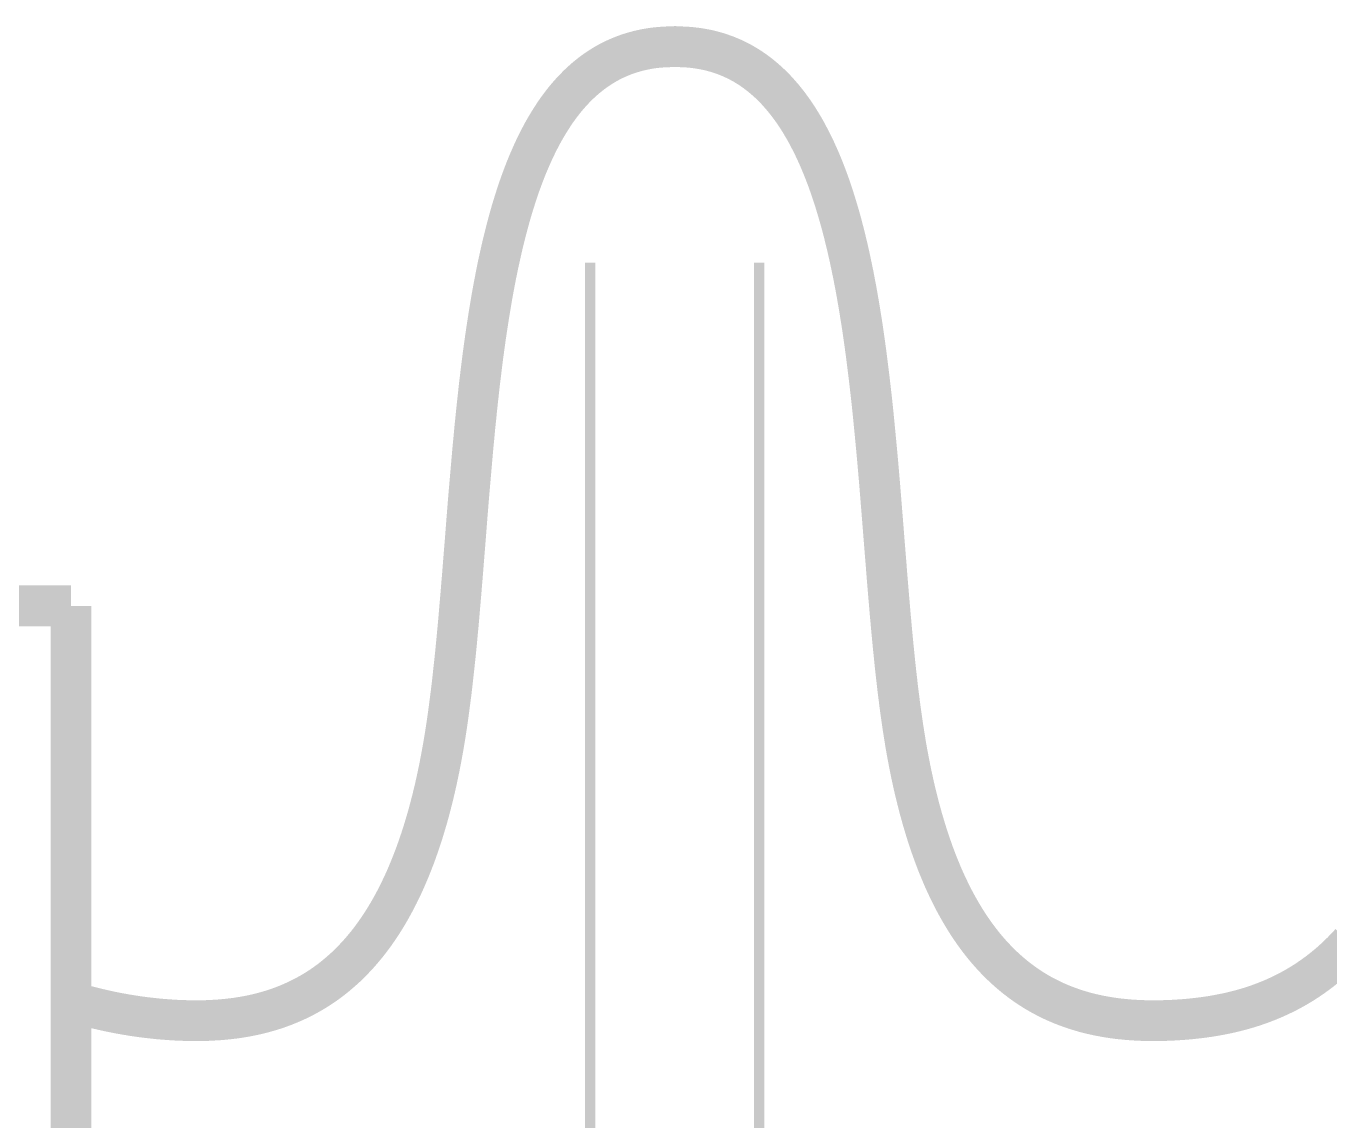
# Model space of a CAD drawing. Header units: inches. Extents: x 0 to 1068, y -53 to 297.
# Drawn here: x 91.34 to 113.72, y 206.09 to 224.9 of the extents above; entities that cross this region are included whole.
import ezdxf

# ---------------------------------------------------------------- set-up
doc = ezdxf.new("R2010")
doc.units = ezdxf.units.IN
doc.header["$MEASUREMENT"] = 0
doc.layers.add('ZAWIESIE 2D', color=250, linetype='Continuous')

msp = doc.modelspace()

# ---------------------------------------------------------------- linework, layer by layer
at = {"layer": 'ZAWIESIE 2D', "lineweight": 18}
msp.add_lwpolyline([(114.078, 209.15, 0.7, 0.7, 0), (114.041, 209.109, 0.7, 0.7, 0), (114.004, 209.07, 0.7, 0.7, 0), (113.967, 209.031, 0.7, 0.7, 0), (113.929, 208.992, 0.7, 0.7, 0), (113.891, 208.955, 0.7, 0.7, 0), (113.853, 208.918, 0.7, 0.7, 0), (113.815, 208.882, 0.7, 0.7, 0), (113.776, 208.847, 0.7, 0.7, 0), (113.738, 208.813, 0.7, 0.7, 0), (113.699, 208.779, 0.7, 0.7, 0), (113.659, 208.746, 0.7, 0.7, 0), (113.62, 208.714, 0.7, 0.7, 0), (113.58, 208.682, 0.7, 0.7, 0), (113.54, 208.651, 0.7, 0.7, 0), (113.5, 208.621, 0.7, 0.7, 0), (113.46, 208.592, 0.7, 0.7, 0), (113.42, 208.563, 0.7, 0.7, 0), (113.379, 208.535, 0.7, 0.7, 0), (113.338, 208.507, 0.7, 0.7, 0), (113.297, 208.48, 0.7, 0.7, 0), (113.256, 208.454, 0.7, 0.7, 0), (113.215, 208.429, 0.7, 0.7, 0), (113.173, 208.404, 0.7, 0.7, 0), (113.131, 208.379, 0.7, 0.7, 0), (113.09, 208.356, 0.7, 0.7, 0), (113.048, 208.333, 0.7, 0.7, 0), (113.005, 208.31, 0.7, 0.7, 0), (112.963, 208.289, 0.7, 0.7, 0), (112.92, 208.267, 0.7, 0.7, 0), (112.878, 208.247, 0.7, 0.7, 0), (112.835, 208.227, 0.7, 0.7, 0), (112.792, 208.207, 0.7, 0.7, 0), (112.749, 208.188, 0.7, 0.7, 0), (112.706, 208.17, 0.7, 0.7, 0), (112.662, 208.152, 0.7, 0.7, 0), (112.619, 208.135, 0.7, 0.7, 0), (112.575, 208.118, 0.7, 0.7, 0), (112.532, 208.102, 0.7, 0.7, 0), (112.488, 208.086, 0.7, 0.7, 0), (112.444, 208.071, 0.7, 0.7, 0), (112.4, 208.056, 0.7, 0.7, 0), (112.355, 208.042, 0.7, 0.7, 0), (112.311, 208.028, 0.7, 0.7, 0), (112.267, 208.015, 0.7, 0.7, 0), (112.222, 208.003, 0.7, 0.7, 0), (112.178, 207.99, 0.7, 0.7, 0), (112.133, 207.979, 0.7, 0.7, 0), (112.088, 207.967, 0.7, 0.7, 0), (112.043, 207.957, 0.7, 0.7, 0), (111.999, 207.946, 0.7, 0.7, 0), (111.954, 207.936, 0.7, 0.7, 0), (111.908, 207.927, 0.7, 0.7, 0), (111.863, 207.918, 0.7, 0.7, 0), (111.818, 207.909, 0.7, 0.7, 0), (111.773, 207.901, 0.7, 0.7, 0), (111.728, 207.893, 0.7, 0.7, 0), (111.682, 207.885, 0.7, 0.7, 0), (111.637, 207.878, 0.7, 0.7, 0), (111.591, 207.872, 0.7, 0.7, 0), (111.546, 207.865, 0.7, 0.7, 0), (111.5, 207.86, 0.7, 0.7, 0), (111.455, 207.854, 0.7, 0.7, 0), (111.409, 207.849, 0.7, 0.7, 0), (111.363, 207.844, 0.7, 0.7, 0), (111.318, 207.839, 0.7, 0.7, 0), (111.272, 207.835, 0.7, 0.7, 0), (111.226, 207.831, 0.7, 0.7, 0), (111.18, 207.828, 0.7, 0.7, 0), (111.135, 207.825, 0.7, 0.7, 0), (111.043, 207.819, 0.7, 0.7, 0), (110.951, 207.815, 0.7, 0.7, 0), (110.906, 207.813, 0.7, 0.7, 0), (110.86, 207.812, 0.7, 0.7, 0), (110.814, 207.811, 0.7, 0.7, 0), (110.768, 207.81, 0.7, 0.7, 0), (110.723, 207.81, 0.7, 0.7, 0), (110.677, 207.81, 0.7, 0.7, 0), (110.631, 207.81, 0.7, 0.7, 0), (110.586, 207.811, 0.7, 0.7, 0), (110.54, 207.812, 0.7, 0.7, 0), (110.494, 207.813, 0.7, 0.7, 0), (110.449, 207.815, 0.7, 0.7, 0), (110.403, 207.817, 0.7, 0.7, 0), (110.358, 207.82, 0.7, 0.7, 0), (110.312, 207.823, 0.7, 0.7, 0), (110.267, 207.826, 0.7, 0.7, 0), (110.222, 207.83, 0.7, 0.7, 0), (110.177, 207.835, 0.7, 0.7, 0), (110.131, 207.839, 0.7, 0.7, 0), (110.086, 207.844, 0.7, 0.7, 0), (110.041, 207.85, 0.7, 0.7, 0), (109.996, 207.856, 0.7, 0.7, 0), (109.952, 207.863, 0.7, 0.7, 0), (109.907, 207.87, 0.7, 0.7, 0), (109.862, 207.877, 0.7, 0.7, 0), (109.818, 207.886, 0.7, 0.7, 0), (109.773, 207.894, 0.7, 0.7, 0), (109.729, 207.903, 0.7, 0.7, 0), (109.684, 207.913, 0.7, 0.7, 0), (109.64, 207.923, 0.7, 0.7, 0), (109.596, 207.933, 0.7, 0.7, 0), (109.552, 207.945, 0.7, 0.7, 0), (109.508, 207.956, 0.7, 0.7, 0), (109.465, 207.969, 0.7, 0.7, 0), (109.421, 207.982, 0.7, 0.7, 0), (109.377, 207.995, 0.7, 0.7, 0), (109.334, 208.009, 0.7, 0.7, 0), (109.291, 208.024, 0.7, 0.7, 0), (109.248, 208.039, 0.7, 0.7, 0), (109.205, 208.055, 0.7, 0.7, 0), (109.162, 208.071, 0.7, 0.7, 0), (109.119, 208.088, 0.7, 0.7, 0), (109.077, 208.106, 0.7, 0.7, 0), (109.035, 208.124, 0.7, 0.7, 0), (108.992, 208.143, 0.7, 0.7, 0), (108.951, 208.162, 0.7, 0.7, 0), (108.909, 208.183, 0.7, 0.7, 0), (108.867, 208.204, 0.7, 0.7, 0), (108.826, 208.225, 0.7, 0.7, 0), (108.784, 208.247, 0.7, 0.7, 0), (108.743, 208.27, 0.7, 0.7, 0), (108.702, 208.294, 0.7, 0.7, 0), (108.661, 208.318, 0.7, 0.7, 0), (108.621, 208.343, 0.7, 0.7, 0), (108.581, 208.369, 0.7, 0.7, 0), (108.54, 208.396, 0.7, 0.7, 0), (108.5, 208.423, 0.7, 0.7, 0), (108.461, 208.451, 0.7, 0.7, 0), (108.421, 208.479, 0.7, 0.7, 0), (108.382, 208.509, 0.7, 0.7, 0), (108.343, 208.539, 0.7, 0.7, 0), (108.304, 208.57, 0.7, 0.7, 0), (108.265, 208.602, 0.7, 0.7, 0), (108.227, 208.635, 0.7, 0.7, 0), (108.189, 208.668, 0.7, 0.7, 0), (108.151, 208.702, 0.7, 0.7, 0), (108.113, 208.737, 0.7, 0.7, 0), (108.076, 208.773, 0.7, 0.7, 0), (108.038, 208.81, 0.7, 0.7, 0), (108.001, 208.847, 0.7, 0.7, 0), (107.965, 208.886, 0.7, 0.7, 0), (107.928, 208.925, 0.7, 0.7, 0), (107.892, 208.965, 0.7, 0.7, 0), (107.856, 209.006, 0.7, 0.7, 0), (107.82, 209.047, 0.7, 0.7, 0), (107.785, 209.09, 0.7, 0.7, 0), (107.75, 209.134, 0.7, 0.7, 0), (107.715, 209.178, 0.7, 0.7, 0), (107.681, 209.223, 0.7, 0.7, 0), (107.646, 209.27, 0.7, 0.7, 0), (107.612, 209.317, 0.7, 0.7, 0), (107.579, 209.365, 0.7, 0.7, 0), (107.545, 209.414, 0.7, 0.7, 0), (107.512, 209.464, 0.7, 0.7, 0), (107.48, 209.515, 0.7, 0.7, 0), (107.447, 209.567, 0.7, 0.7, 0), (107.415, 209.62, 0.7, 0.7, 0), (107.383, 209.674, 0.7, 0.7, 0), (107.352, 209.728, 0.7, 0.7, 0), (107.321, 209.784, 0.7, 0.7, 0), (107.29, 209.841, 0.7, 0.7, 0), (107.259, 209.899, 0.7, 0.7, 0), (107.229, 209.958, 0.7, 0.7, 0), (107.199, 210.018, 0.7, 0.7, 0), (107.17, 210.079, 0.7, 0.7, 0), (107.141, 210.14, 0.7, 0.7, 0), (107.112, 210.203, 0.7, 0.7, 0), (107.083, 210.267, 0.7, 0.7, 0), (107.055, 210.333, 0.7, 0.7, 0), (107.028, 210.399, 0.7, 0.7, 0), (107, 210.466, 0.7, 0.7, 0), (106.973, 210.534, 0.7, 0.7, 0), (106.947, 210.604, 0.7, 0.7, 0), (106.92, 210.674, 0.7, 0.7, 0), (106.895, 210.746, 0.7, 0.7, 0), (106.869, 210.818, 0.7, 0.7, 0), (106.844, 210.892, 0.7, 0.7, 0), (106.819, 210.967, 0.7, 0.7, 0), (106.795, 211.043, 0.7, 0.7, 0), (106.771, 211.121, 0.7, 0.7, 0), (106.748, 211.199, 0.7, 0.7, 0), (106.724, 211.279, 0.7, 0.7, 0), (106.702, 211.359, 0.7, 0.7, 0), (106.691, 211.4, 0.7, 0.7, 0), (106.679, 211.441, 0.7, 0.7, 0), (106.668, 211.483, 0.7, 0.7, 0), (106.658, 211.524, 0.7, 0.7, 0), (106.647, 211.566, 0.7, 0.7, 0), (106.636, 211.609, 0.7, 0.7, 0), (106.626, 211.651, 0.7, 0.7, 0), (106.615, 211.694, 0.7, 0.7, 0), (106.605, 211.737, 0.7, 0.7, 0), (106.594, 211.781, 0.7, 0.7, 0), (106.584, 211.825, 0.7, 0.7, 0), (106.574, 211.869, 0.7, 0.7, 0), (106.564, 211.913, 0.7, 0.7, 0), (106.555, 211.958, 0.7, 0.7, 0), (106.545, 212.003, 0.7, 0.7, 0), (106.535, 212.048, 0.7, 0.7, 0), (106.526, 212.094, 0.7, 0.7, 0), (106.516, 212.14, 0.7, 0.7, 0), (106.507, 212.186, 0.7, 0.7, 0), (106.498, 212.233, 0.7, 0.7, 0), (106.489, 212.279, 0.7, 0.7, 0), (106.48, 212.327, 0.7, 0.7, 0), (106.471, 212.374, 0.7, 0.7, 0), (106.462, 212.422, 0.7, 0.7, 0), (106.454, 212.47, 0.7, 0.7, 0), (106.445, 212.519, 0.7, 0.7, 0), (106.437, 212.567, 0.7, 0.7, 0), (106.429, 212.616, 0.7, 0.7, 0), (106.421, 212.666, 0.7, 0.7, 0), (106.413, 212.716, 0.7, 0.7, 0), (106.405, 212.766, 0.7, 0.7, 0), (106.397, 212.816, 0.7, 0.7, 0), (106.389, 212.867, 0.7, 0.7, 0), (106.382, 212.918, 0.7, 0.7, 0), (106.367, 213.021, 0.7, 0.7, 0), (106.352, 213.125, 0.7, 0.7, 0), (106.338, 213.23, 0.7, 0.7, 0), (106.325, 213.336, 0.7, 0.7, 0), (106.311, 213.443, 0.7, 0.7, 0), (106.298, 213.551, 0.7, 0.7, 0), (106.286, 213.661, 0.7, 0.7, 0), (106.273, 213.771, 0.7, 0.7, 0), (106.261, 213.882, 0.7, 0.7, 0), (106.249, 213.994, 0.7, 0.7, 0), (106.238, 214.107, 0.7, 0.7, 0), (106.226, 214.221, 0.7, 0.7, 0), (106.215, 214.336, 0.7, 0.7, 0), (106.204, 214.451, 0.7, 0.7, 0), (106.193, 214.567, 0.7, 0.7, 0), (106.183, 214.684, 0.7, 0.7, 0), (106.172, 214.801, 0.7, 0.7, 0), (106.162, 214.92, 0.7, 0.7, 0), (106.152, 215.038, 0.7, 0.7, 0), (106.142, 215.158, 0.7, 0.7, 0), (106.132, 215.277, 0.7, 0.7, 0), (106.122, 215.398, 0.7, 0.7, 0), (106.112, 215.519, 0.7, 0.7, 0), (106.103, 215.64, 0.7, 0.7, 0), (106.093, 215.762, 0.7, 0.7, 0), (106.083, 215.884, 0.7, 0.7, 0), (106.073, 216.006, 0.7, 0.7, 0), (106.054, 216.252, 0.7, 0.7, 0), (106.034, 216.499, 0.7, 0.7, 0), (106.014, 216.747, 0.7, 0.7, 0), (105.994, 216.995, 0.7, 0.7, 0), (105.973, 217.243, 0.7, 0.7, 0), (105.951, 217.492, 0.7, 0.7, 0), (105.928, 217.74, 0.7, 0.7, 0), (105.904, 217.988, 0.7, 0.7, 0), (105.892, 218.111, 0.7, 0.7, 0), (105.88, 218.235, 0.7, 0.7, 0), (105.867, 218.358, 0.7, 0.7, 0), (105.854, 218.481, 0.7, 0.7, 0), (105.84, 218.603, 0.7, 0.7, 0), (105.826, 218.725, 0.7, 0.7, 0), (105.812, 218.847, 0.7, 0.7, 0), (105.797, 218.968, 0.7, 0.7, 0), (105.782, 219.089, 0.7, 0.7, 0), (105.767, 219.21, 0.7, 0.7, 0), (105.751, 219.33, 0.7, 0.7, 0), (105.735, 219.449, 0.7, 0.7, 0), (105.718, 219.568, 0.7, 0.7, 0), (105.701, 219.686, 0.7, 0.7, 0), (105.683, 219.804, 0.7, 0.7, 0), (105.664, 219.92, 0.7, 0.7, 0), (105.646, 220.037, 0.7, 0.7, 0), (105.626, 220.152, 0.7, 0.7, 0), (105.606, 220.267, 0.7, 0.7, 0), (105.586, 220.381, 0.7, 0.7, 0), (105.564, 220.494, 0.7, 0.7, 0), (105.543, 220.606, 0.7, 0.7, 0), (105.52, 220.717, 0.7, 0.7, 0), (105.497, 220.827, 0.7, 0.7, 0), (105.474, 220.937, 0.7, 0.7, 0), (105.449, 221.045, 0.7, 0.7, 0), (105.437, 221.099, 0.7, 0.7, 0), (105.424, 221.153, 0.7, 0.7, 0), (105.411, 221.206, 0.7, 0.7, 0), (105.398, 221.259, 0.7, 0.7, 0), (105.385, 221.312, 0.7, 0.7, 0), (105.372, 221.364, 0.7, 0.7, 0), (105.358, 221.416, 0.7, 0.7, 0), (105.345, 221.468, 0.7, 0.7, 0), (105.331, 221.52, 0.7, 0.7, 0), (105.317, 221.571, 0.7, 0.7, 0), (105.302, 221.622, 0.7, 0.7, 0), (105.288, 221.673, 0.7, 0.7, 0), (105.273, 221.723, 0.7, 0.7, 0), (105.258, 221.773, 0.7, 0.7, 0), (105.243, 221.823, 0.7, 0.7, 0), (105.228, 221.873, 0.7, 0.7, 0), (105.212, 221.922, 0.7, 0.7, 0), (105.197, 221.971, 0.7, 0.7, 0), (105.181, 222.019, 0.7, 0.7, 0), (105.165, 222.067, 0.7, 0.7, 0), (105.148, 222.115, 0.7, 0.7, 0), (105.132, 222.163, 0.7, 0.7, 0), (105.115, 222.21, 0.7, 0.7, 0), (105.098, 222.257, 0.7, 0.7, 0), (105.081, 222.303, 0.7, 0.7, 0), (105.063, 222.349, 0.7, 0.7, 0), (105.046, 222.395, 0.7, 0.7, 0), (105.028, 222.44, 0.7, 0.7, 0), (105.01, 222.485, 0.7, 0.7, 0), (104.991, 222.53, 0.7, 0.7, 0), (104.973, 222.574, 0.7, 0.7, 0), (104.954, 222.618, 0.7, 0.7, 0), (104.935, 222.662, 0.7, 0.7, 0), (104.915, 222.705, 0.7, 0.7, 0), (104.896, 222.748, 0.7, 0.7, 0), (104.876, 222.79, 0.7, 0.7, 0), (104.856, 222.832, 0.7, 0.7, 0), (104.836, 222.873, 0.7, 0.7, 0), (104.815, 222.914, 0.7, 0.7, 0), (104.794, 222.955, 0.7, 0.7, 0), (104.773, 222.995, 0.7, 0.7, 0), (104.752, 223.035, 0.7, 0.7, 0), (104.731, 223.075, 0.7, 0.7, 0), (104.709, 223.114, 0.7, 0.7, 0), (104.687, 223.152, 0.7, 0.7, 0), (104.664, 223.19, 0.7, 0.7, 0), (104.642, 223.228, 0.7, 0.7, 0), (104.619, 223.265, 0.7, 0.7, 0), (104.596, 223.302, 0.7, 0.7, 0), (104.572, 223.338, 0.7, 0.7, 0), (104.549, 223.374, 0.7, 0.7, 0), (104.525, 223.41, 0.7, 0.7, 0), (104.5, 223.445, 0.7, 0.7, 0), (104.476, 223.479, 0.7, 0.7, 0), (104.451, 223.513, 0.7, 0.7, 0), (104.426, 223.547, 0.7, 0.7, 0), (104.401, 223.58, 0.7, 0.7, 0), (104.375, 223.612, 0.7, 0.7, 0), (104.349, 223.645, 0.7, 0.7, 0), (104.323, 223.676, 0.7, 0.7, 0), (104.296, 223.707, 0.7, 0.7, 0), (104.269, 223.738, 0.7, 0.7, 0), (104.242, 223.768, 0.7, 0.7, 0), (104.215, 223.798, 0.7, 0.7, 0), (104.187, 223.827, 0.7, 0.7, 0), (104.159, 223.855, 0.7, 0.7, 0), (104.131, 223.883, 0.7, 0.7, 0), (104.102, 223.911, 0.7, 0.7, 0), (104.073, 223.938, 0.7, 0.7, 0), (104.044, 223.964, 0.7, 0.7, 0), (104.014, 223.99, 0.7, 0.7, 0), (103.984, 224.015, 0.7, 0.7, 0), (103.954, 224.04, 0.7, 0.7, 0), (103.923, 224.065, 0.7, 0.7, 0), (103.892, 224.088, 0.7, 0.7, 0), (103.861, 224.112, 0.7, 0.7, 0), (103.83, 224.134, 0.7, 0.7, 0), (103.798, 224.156, 0.7, 0.7, 0), (103.766, 224.178, 0.7, 0.7, 0), (103.733, 224.199, 0.7, 0.7, 0), (103.7, 224.219, 0.7, 0.7, 0), (103.667, 224.239, 0.7, 0.7, 0), (103.634, 224.258, 0.7, 0.7, 0), (103.6, 224.276, 0.7, 0.7, 0), (103.566, 224.294, 0.7, 0.7, 0), (103.531, 224.312, 0.7, 0.7, 0), (103.496, 224.328, 0.7, 0.7, 0), (103.461, 224.345, 0.7, 0.7, 0), (103.425, 224.36, 0.7, 0.7, 0), (103.389, 224.375, 0.7, 0.7, 0), (103.353, 224.39, 0.7, 0.7, 0), (103.316, 224.403, 0.7, 0.7, 0), (103.279, 224.416, 0.7, 0.7, 0), (103.242, 224.429, 0.7, 0.7, 0), (103.204, 224.441, 0.7, 0.7, 0), (103.166, 224.452, 0.7, 0.7, 0), (103.128, 224.462, 0.7, 0.7, 0), (103.089, 224.472, 0.7, 0.7, 0), (103.05, 224.482, 0.7, 0.7, 0), (103.01, 224.49, 0.7, 0.7, 0), (102.97, 224.498, 0.7, 0.7, 0), (102.93, 224.505, 0.7, 0.7, 0), (102.889, 224.512, 0.7, 0.7, 0), (102.848, 224.518, 0.7, 0.7, 0), (102.806, 224.523, 0.7, 0.7, 0), (102.765, 224.528, 0.7, 0.7, 0), (102.722, 224.532, 0.7, 0.7, 0), (102.68, 224.535, 0.7, 0.7, 0), (102.637, 224.538, 0.7, 0.7, 0), (102.593, 224.539, 0.7, 0.7, 0), (102.549, 224.541, 0.7, 0.7, 0), (102.481, 224.545, 0.7, 0.7, 0), (102.389, 224.54, 0.7, 0.7, 0), (102.339, 224.539, 0.7, 0.7, 0), (102.289, 224.536, 0.7, 0.7, 0), (102.239, 224.533, 0.7, 0.7, 0), (102.191, 224.529, 0.7, 0.7, 0), (102.142, 224.524, 0.7, 0.7, 0), (102.094, 224.518, 0.7, 0.7, 0), (102.047, 224.511, 0.7, 0.7, 0), (102, 224.503, 0.7, 0.7, 0), (101.954, 224.494, 0.7, 0.7, 0), (101.908, 224.484, 0.7, 0.7, 0), (101.863, 224.474, 0.7, 0.7, 0), (101.818, 224.462, 0.7, 0.7, 0), (101.774, 224.45, 0.7, 0.7, 0), (101.73, 224.437, 0.7, 0.7, 0), (101.686, 224.423, 0.7, 0.7, 0), (101.644, 224.408, 0.7, 0.7, 0), (101.601, 224.393, 0.7, 0.7, 0), (101.559, 224.376, 0.7, 0.7, 0), (101.518, 224.359, 0.7, 0.7, 0), (101.477, 224.341, 0.7, 0.7, 0), (101.436, 224.322, 0.7, 0.7, 0), (101.396, 224.303, 0.7, 0.7, 0), (101.356, 224.282, 0.7, 0.7, 0), (101.317, 224.261, 0.7, 0.7, 0), (101.279, 224.239, 0.7, 0.7, 0), (101.24, 224.216, 0.7, 0.7, 0), (101.203, 224.192, 0.7, 0.7, 0), (101.165, 224.168, 0.7, 0.7, 0), (101.128, 224.143, 0.7, 0.7, 0), (101.092, 224.117, 0.7, 0.7, 0), (101.056, 224.091, 0.7, 0.7, 0), (101.02, 224.063, 0.7, 0.7, 0), (100.985, 224.035, 0.7, 0.7, 0), (100.95, 224.006, 0.7, 0.7, 0), (100.916, 223.977, 0.7, 0.7, 0), (100.882, 223.946, 0.7, 0.7, 0), (100.848, 223.915, 0.7, 0.7, 0), (100.815, 223.884, 0.7, 0.7, 0), (100.783, 223.851, 0.7, 0.7, 0), (100.75, 223.818, 0.7, 0.7, 0), (100.719, 223.785, 0.7, 0.7, 0), (100.687, 223.75, 0.7, 0.7, 0), (100.656, 223.715, 0.7, 0.7, 0), (100.625, 223.679, 0.7, 0.7, 0), (100.595, 223.643, 0.7, 0.7, 0), (100.565, 223.606, 0.7, 0.7, 0), (100.536, 223.568, 0.7, 0.7, 0), (100.507, 223.53, 0.7, 0.7, 0), (100.478, 223.491, 0.7, 0.7, 0), (100.449, 223.451, 0.7, 0.7, 0), (100.421, 223.411, 0.7, 0.7, 0), (100.394, 223.37, 0.7, 0.7, 0), (100.367, 223.328, 0.7, 0.7, 0), (100.34, 223.286, 0.7, 0.7, 0), (100.313, 223.243, 0.7, 0.7, 0), (100.287, 223.2, 0.7, 0.7, 0), (100.261, 223.156, 0.7, 0.7, 0), (100.236, 223.112, 0.7, 0.7, 0), (100.21, 223.067, 0.7, 0.7, 0), (100.186, 223.021, 0.7, 0.7, 0), (100.161, 222.975, 0.7, 0.7, 0), (100.137, 222.928, 0.7, 0.7, 0), (100.113, 222.881, 0.7, 0.7, 0), (100.09, 222.833, 0.7, 0.7, 0), (100.067, 222.785, 0.7, 0.7, 0), (100.044, 222.736, 0.7, 0.7, 0), (100.022, 222.686, 0.7, 0.7, 0), (100, 222.637, 0.7, 0.7, 0), (99.978, 222.586, 0.7, 0.7, 0), (99.956, 222.535, 0.7, 0.7, 0), (99.935, 222.484, 0.7, 0.7, 0), (99.914, 222.432, 0.7, 0.7, 0), (99.894, 222.379, 0.7, 0.7, 0), (99.873, 222.326, 0.7, 0.7, 0), (99.853, 222.273, 0.7, 0.7, 0), (99.834, 222.219, 0.7, 0.7, 0), (99.814, 222.165, 0.7, 0.7, 0), (99.795, 222.11, 0.7, 0.7, 0), (99.776, 222.055, 0.7, 0.7, 0), (99.758, 221.999, 0.7, 0.7, 0), (99.74, 221.943, 0.7, 0.7, 0), (99.722, 221.886, 0.7, 0.7, 0), (99.704, 221.829, 0.7, 0.7, 0), (99.687, 221.772, 0.7, 0.7, 0), (99.669, 221.714, 0.7, 0.7, 0), (99.653, 221.656, 0.7, 0.7, 0), (99.636, 221.597, 0.7, 0.7, 0), (99.62, 221.538, 0.7, 0.7, 0), (99.604, 221.478, 0.7, 0.7, 0), (99.588, 221.419, 0.7, 0.7, 0), (99.572, 221.358, 0.7, 0.7, 0), (99.557, 221.298, 0.7, 0.7, 0), (99.542, 221.237, 0.7, 0.7, 0), (99.527, 221.176, 0.7, 0.7, 0), (99.512, 221.114, 0.7, 0.7, 0), (99.498, 221.052, 0.7, 0.7, 0), (99.484, 220.99, 0.7, 0.7, 0), (99.47, 220.927, 0.7, 0.7, 0), (99.456, 220.864, 0.7, 0.7, 0), (99.442, 220.801, 0.7, 0.7, 0), (99.429, 220.737, 0.7, 0.7, 0), (99.416, 220.673, 0.7, 0.7, 0), (99.403, 220.609, 0.7, 0.7, 0), (99.391, 220.544, 0.7, 0.7, 0), (99.378, 220.479, 0.7, 0.7, 0), (99.366, 220.414, 0.7, 0.7, 0), (99.354, 220.349, 0.7, 0.7, 0), (99.342, 220.283, 0.7, 0.7, 0), (99.33, 220.217, 0.7, 0.7, 0), (99.319, 220.151, 0.7, 0.7, 0), (99.308, 220.084, 0.7, 0.7, 0), (99.286, 219.951, 0.7, 0.7, 0), (99.265, 219.816, 0.7, 0.7, 0), (99.244, 219.68, 0.7, 0.7, 0), (99.224, 219.544, 0.7, 0.7, 0), (99.205, 219.407, 0.7, 0.7, 0), (99.186, 219.269, 0.7, 0.7, 0), (99.168, 219.13, 0.7, 0.7, 0), (99.151, 218.991, 0.7, 0.7, 0), (99.134, 218.851, 0.7, 0.7, 0), (99.117, 218.711, 0.7, 0.7, 0), (99.102, 218.57, 0.7, 0.7, 0), (99.086, 218.428, 0.7, 0.7, 0), (99.071, 218.286, 0.7, 0.7, 0), (99.057, 218.144, 0.7, 0.7, 0), (99.042, 218.002, 0.7, 0.7, 0), (99.029, 217.859, 0.7, 0.7, 0), (99.015, 217.716, 0.7, 0.7, 0), (99.002, 217.573, 0.7, 0.7, 0), (98.977, 217.286, 0.7, 0.7, 0), (98.952, 217, 0.7, 0.7, 0), (98.928, 216.714, 0.7, 0.7, 0), (98.905, 216.428, 0.7, 0.7, 0), (98.894, 216.286, 0.7, 0.7, 0), (98.883, 216.144, 0.7, 0.7, 0), (98.872, 216.002, 0.7, 0.7, 0), (98.86, 215.861, 0.7, 0.7, 0), (98.849, 215.72, 0.7, 0.7, 0), (98.838, 215.58, 0.7, 0.7, 0), (98.827, 215.44, 0.7, 0.7, 0), (98.815, 215.301, 0.7, 0.7, 0), (98.804, 215.163, 0.7, 0.7, 0), (98.792, 215.025, 0.7, 0.7, 0), (98.78, 214.889, 0.7, 0.7, 0), (98.769, 214.753, 0.7, 0.7, 0), (98.757, 214.617, 0.7, 0.7, 0), (98.744, 214.483, 0.7, 0.7, 0), (98.732, 214.35, 0.7, 0.7, 0), (98.719, 214.218, 0.7, 0.7, 0), (98.706, 214.087, 0.7, 0.7, 0), (98.692, 213.957, 0.7, 0.7, 0), (98.678, 213.828, 0.7, 0.7, 0), (98.671, 213.764, 0.7, 0.7, 0), (98.664, 213.7, 0.7, 0.7, 0), (98.657, 213.637, 0.7, 0.7, 0), (98.65, 213.574, 0.7, 0.7, 0), (98.642, 213.511, 0.7, 0.7, 0), (98.635, 213.449, 0.7, 0.7, 0), (98.627, 213.387, 0.7, 0.7, 0), (98.619, 213.325, 0.7, 0.7, 0), (98.611, 213.264, 0.7, 0.7, 0), (98.603, 213.203, 0.7, 0.7, 0), (98.595, 213.142, 0.7, 0.7, 0), (98.587, 213.082, 0.7, 0.7, 0), (98.579, 213.022, 0.7, 0.7, 0), (98.57, 212.963, 0.7, 0.7, 0), (98.562, 212.904, 0.7, 0.7, 0), (98.553, 212.845, 0.7, 0.7, 0), (98.544, 212.787, 0.7, 0.7, 0), (98.535, 212.729, 0.7, 0.7, 0), (98.526, 212.671, 0.7, 0.7, 0), (98.516, 212.614, 0.7, 0.7, 0), (98.507, 212.558, 0.7, 0.7, 0), (98.497, 212.502, 0.7, 0.7, 0), (98.487, 212.446, 0.7, 0.7, 0), (98.477, 212.391, 0.7, 0.7, 0), (98.467, 212.336, 0.7, 0.7, 0), (98.457, 212.281, 0.7, 0.7, 0), (98.446, 212.227, 0.7, 0.7, 0), (98.436, 212.173, 0.7, 0.7, 0), (98.425, 212.12, 0.7, 0.7, 0), (98.414, 212.067, 0.7, 0.7, 0), (98.403, 212.015, 0.7, 0.7, 0), (98.392, 211.963, 0.7, 0.7, 0), (98.381, 211.911, 0.7, 0.7, 0), (98.369, 211.86, 0.7, 0.7, 0), (98.358, 211.809, 0.7, 0.7, 0), (98.346, 211.759, 0.7, 0.7, 0), (98.334, 211.709, 0.7, 0.7, 0), (98.322, 211.66, 0.7, 0.7, 0), (98.31, 211.61, 0.7, 0.7, 0), (98.297, 211.562, 0.7, 0.7, 0), (98.285, 211.513, 0.7, 0.7, 0), (98.272, 211.465, 0.7, 0.7, 0), (98.26, 211.418, 0.7, 0.7, 0), (98.247, 211.37, 0.7, 0.7, 0), (98.234, 211.324, 0.7, 0.7, 0), (98.221, 211.277, 0.7, 0.7, 0), (98.207, 211.231, 0.7, 0.7, 0), (98.194, 211.186, 0.7, 0.7, 0), (98.18, 211.14, 0.7, 0.7, 0), (98.167, 211.096, 0.7, 0.7, 0), (98.153, 211.051, 0.7, 0.7, 0), (98.139, 211.007, 0.7, 0.7, 0), (98.125, 210.963, 0.7, 0.7, 0), (98.111, 210.92, 0.7, 0.7, 0), (98.096, 210.877, 0.7, 0.7, 0), (98.082, 210.834, 0.7, 0.7, 0), (98.067, 210.792, 0.7, 0.7, 0), (98.052, 210.75, 0.7, 0.7, 0), (98.038, 210.709, 0.7, 0.7, 0), (98.023, 210.668, 0.7, 0.7, 0), (98.008, 210.627, 0.7, 0.7, 0), (97.992, 210.587, 0.7, 0.7, 0), (97.977, 210.547, 0.7, 0.7, 0), (97.961, 210.507, 0.7, 0.7, 0), (97.946, 210.468, 0.7, 0.7, 0), (97.93, 210.429, 0.7, 0.7, 0), (97.914, 210.39, 0.7, 0.7, 0), (97.898, 210.352, 0.7, 0.7, 0), (97.882, 210.314, 0.7, 0.7, 0), (97.866, 210.277, 0.7, 0.7, 0), (97.85, 210.24, 0.7, 0.7, 0), (97.833, 210.203, 0.7, 0.7, 0), (97.817, 210.166, 0.7, 0.7, 0), (97.8, 210.13, 0.7, 0.7, 0), (97.783, 210.095, 0.7, 0.7, 0), (97.766, 210.059, 0.7, 0.7, 0), (97.749, 210.024, 0.7, 0.7, 0), (97.732, 209.989, 0.7, 0.7, 0), (97.715, 209.955, 0.7, 0.7, 0), (97.698, 209.921, 0.7, 0.7, 0), (97.68, 209.887, 0.7, 0.7, 0), (97.662, 209.854, 0.7, 0.7, 0), (97.645, 209.821, 0.7, 0.7, 0), (97.627, 209.788, 0.7, 0.7, 0), (97.609, 209.756, 0.7, 0.7, 0), (97.591, 209.724, 0.7, 0.7, 0), (97.573, 209.692, 0.7, 0.7, 0), (97.555, 209.661, 0.7, 0.7, 0), (97.536, 209.63, 0.7, 0.7, 0), (97.518, 209.599, 0.7, 0.7, 0), (97.499, 209.569, 0.7, 0.7, 0), (97.481, 209.539, 0.7, 0.7, 0), (97.462, 209.509, 0.7, 0.7, 0), (97.443, 209.479, 0.7, 0.7, 0), (97.424, 209.45, 0.7, 0.7, 0), (97.405, 209.422, 0.7, 0.7, 0), (97.386, 209.393, 0.7, 0.7, 0), (97.366, 209.365, 0.7, 0.7, 0), (97.347, 209.337, 0.7, 0.7, 0), (97.328, 209.309, 0.7, 0.7, 0), (97.308, 209.282, 0.7, 0.7, 0), (97.288, 209.255, 0.7, 0.7, 0), (97.269, 209.229, 0.7, 0.7, 0), (97.249, 209.202, 0.7, 0.7, 0), (97.229, 209.176, 0.7, 0.7, 0), (97.209, 209.151, 0.7, 0.7, 0), (97.189, 209.125, 0.7, 0.7, 0), (97.168, 209.1, 0.7, 0.7, 0), (97.128, 209.051, 0.7, 0.7, 0), (97.087, 209.003, 0.7, 0.7, 0), (97.045, 208.955, 0.7, 0.7, 0), (97.003, 208.91, 0.7, 0.7, 0), (96.961, 208.865, 0.7, 0.7, 0), (96.919, 208.821, 0.7, 0.7, 0), (96.876, 208.779, 0.7, 0.7, 0), (96.833, 208.737, 0.7, 0.7, 0), (96.789, 208.697, 0.7, 0.7, 0), (96.745, 208.658, 0.7, 0.7, 0), (96.701, 208.62, 0.7, 0.7, 0), (96.657, 208.583, 0.7, 0.7, 0), (96.612, 208.547, 0.7, 0.7, 0), (96.567, 208.511, 0.7, 0.7, 0), (96.521, 208.477, 0.7, 0.7, 0), (96.476, 208.444, 0.7, 0.7, 0), (96.43, 208.412, 0.7, 0.7, 0), (96.384, 208.381, 0.7, 0.7, 0), (96.337, 208.351, 0.7, 0.7, 0), (96.291, 208.322, 0.7, 0.7, 0), (96.244, 208.294, 0.7, 0.7, 0), (96.196, 208.267, 0.7, 0.7, 0), (96.149, 208.241, 0.7, 0.7, 0), (96.101, 208.215, 0.7, 0.7, 0), (96.053, 208.191, 0.7, 0.7, 0), (96.005, 208.167, 0.7, 0.7, 0), (95.957, 208.145, 0.7, 0.7, 0), (95.908, 208.123, 0.7, 0.7, 0), (95.859, 208.102, 0.7, 0.7, 0), (95.81, 208.082, 0.7, 0.7, 0), (95.761, 208.062, 0.7, 0.7, 0), (95.711, 208.044, 0.7, 0.7, 0), (95.662, 208.026, 0.7, 0.7, 0), (95.612, 208.009, 0.7, 0.7, 0), (95.562, 207.993, 0.7, 0.7, 0), (95.512, 207.978, 0.7, 0.7, 0), (95.461, 207.963, 0.7, 0.7, 0), (95.411, 207.949, 0.7, 0.7, 0), (95.36, 207.936, 0.7, 0.7, 0), (95.31, 207.924, 0.7, 0.7, 0), (95.259, 207.912, 0.7, 0.7, 0), (95.207, 207.901, 0.7, 0.7, 0), (95.156, 207.891, 0.7, 0.7, 0), (95.105, 207.881, 0.7, 0.7, 0), (95.053, 207.872, 0.7, 0.7, 0), (95.002, 207.864, 0.7, 0.7, 0), (94.95, 207.856, 0.7, 0.7, 0), (94.898, 207.849, 0.7, 0.7, 0), (94.846, 207.843, 0.7, 0.7, 0), (94.794, 207.837, 0.7, 0.7, 0), (94.742, 207.832, 0.7, 0.7, 0), (94.69, 207.827, 0.7, 0.7, 0), (94.638, 207.823, 0.7, 0.7, 0), (94.585, 207.82, 0.7, 0.7, 0), (94.533, 207.817, 0.7, 0.7, 0), (94.48, 207.814, 0.7, 0.7, 0), (94.428, 207.812, 0.7, 0.7, 0), (94.375, 207.811, 0.7, 0.7, 0), (94.323, 207.81, 0.7, 0.7, 0), (94.27, 207.81, 0.7, 0.7, 0), (94.217, 207.81, 0.7, 0.7, 0), (94.164, 207.81, 0.7, 0.7, 0), (94.112, 207.811, 0.7, 0.7, 0), (94.059, 207.813, 0.7, 0.7, 0), (94.006, 207.814, 0.7, 0.7, 0), (93.953, 207.817, 0.7, 0.7, 0), (93.9, 207.819, 0.7, 0.7, 0), (93.848, 207.822, 0.7, 0.7, 0), (93.795, 207.826, 0.7, 0.7, 0), (93.742, 207.83, 0.7, 0.7, 0), (93.689, 207.834, 0.7, 0.7, 0), (93.636, 207.838, 0.7, 0.7, 0), (93.584, 207.843, 0.7, 0.7, 0), (93.531, 207.849, 0.7, 0.7, 0), (93.478, 207.855, 0.7, 0.7, 0), (93.425, 207.861, 0.7, 0.7, 0), (93.372, 207.867, 0.7, 0.7, 0), (93.32, 207.874, 0.7, 0.7, 0), (93.267, 207.881, 0.7, 0.7, 0), (93.214, 207.889, 0.7, 0.7, 0), (93.161, 207.897, 0.7, 0.7, 0), (93.109, 207.906, 0.7, 0.7, 0), (93.056, 207.914, 0.7, 0.7, 0), (93.003, 207.924, 0.7, 0.7, 0), (92.951, 207.933, 0.7, 0.7, 0), (92.898, 207.943, 0.7, 0.7, 0), (92.845, 207.954, 0.7, 0.7, 0), (92.792, 207.964, 0.7, 0.7, 0), (92.74, 207.975, 0.7, 0.7, 0), (92.687, 207.987, 0.7, 0.7, 0), (92.634, 207.999, 0.7, 0.7, 0), (92.582, 208.011, 0.7, 0.7, 0), (92.529, 208.024, 0.7, 0.7, 0), (92.476, 208.037, 0.7, 0.7, 0), (92.423, 208.05, 0.7, 0.7, 0), (92.371, 208.064, 0.7, 0.7, 0), (92.318, 208.078, 0.7, 0.7, 0), (92.265, 208.092, 0.7, 0.7, 0), (92.213, 208.107, 0.7, 0.7, 0), (92.16, 208.122, 0.7, 0.7, 0), (92.107, 208.138, 0, 0, 0)], format="xyseb", dxfattribs=at)
for points, const_width in [([(101.023, 220.829), (101.023, 195.581)], 0.18), ([(103.922, 220.829), (103.922, 195.581)], 0.18), ([(92.107, 214.936), (58.77, 214.936)], 0.7), ([(92.107, 195.581), (92.107, 214.936)], 0.7)]:
    msp.add_lwpolyline(points, dxfattribs=dict(at, const_width=const_width))

doc.saveas('drawing.dxf')
